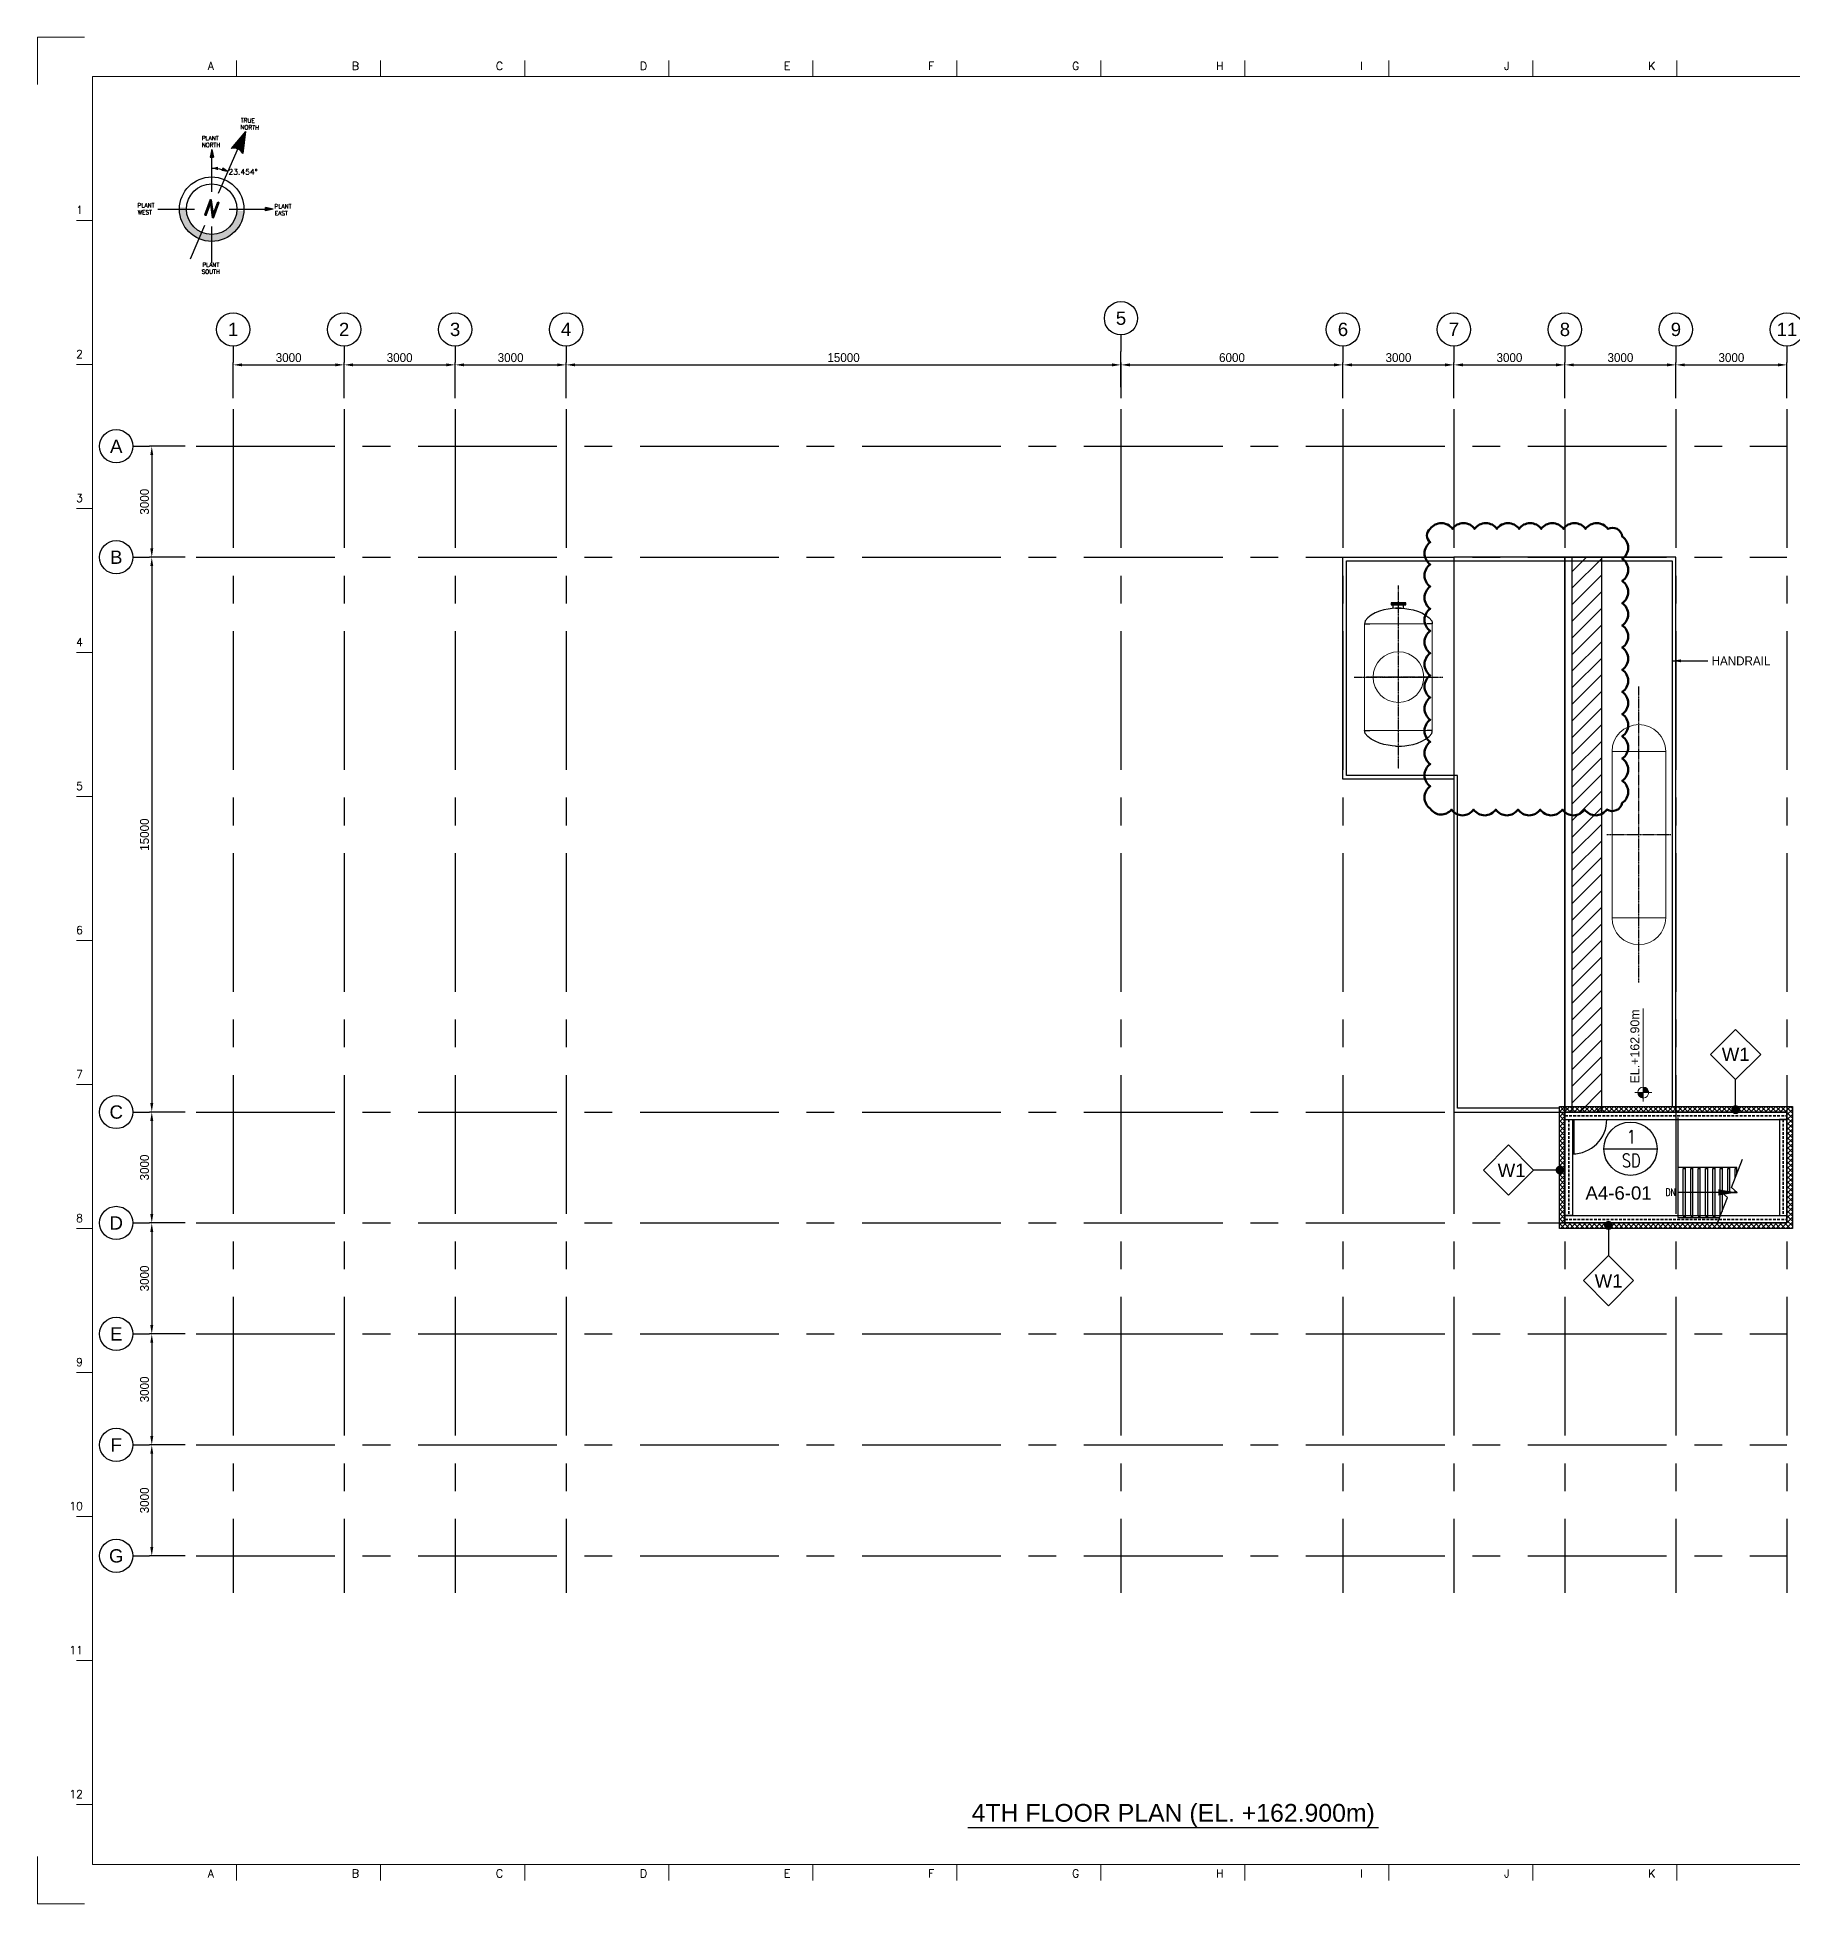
# Model space of a CAD drawing. Header units: millimetres. Extents: x -300 to 383236, y -195106 to -144646.
# Drawn here: x 233177 to 280627, y -195106 to -144646 of the extents above; entities that cross this region are included whole.
import ezdxf
from ezdxf.enums import TextEntityAlignment as Align

# ---------------------------------------------------------------- set-up
doc = ezdxf.new("R2010")
doc.units = ezdxf.units.MM
doc.header["$LTSCALE"] = 60
doc.set_wipeout_variables(frame=1)
for name, pattern in [('CENTER', [2, 1.25, -0.25, 0.25, -0.25]), ('CENTER2', [28.575, 19.05, -3.175, 3.175, -3.175]), ('HIDDEN', [0.375, 0.25, -0.125])]:
    doc.linetypes.add(name, pattern=pattern)
doc.layers.get('Defpoints').update_dxf_attribs({"color": 140})
for name, color, linetype in [('1', 7, 'Continuous'), ('1CEN', 20, 'CENTER'), ('1ST FL_SIDE-WALL', 8, 'Continuous'), ('3', 7, 'Continuous'), ('AA-XXXX-SYMB', 7, 'Continuous'), ('AA-XXXX-TEXT', 3, 'Continuous'), ('C_TEXT_01', 2, 'Continuous'), ('C_TEXT_CONTAINER NO', 7, 'Continuous'), ('CENTER', 1, 'CENTER2'), ('CONTAINER', 2, 'Continuous'), ('DIM', 7, 'Continuous'), ('DIM-SCALE', 7, 'Continuous'), ('DOOR', 3, 'Continuous'), ('INI', 11, 'Continuous'), ('STEEL', 3, 'Continuous')]:
    doc.layers.add(name, color=color, linetype=linetype)
for name, color, linetype, lineweight in [('C_REV', 4, 'Continuous', 50), ('EQUIPMENT', 253, 'Continuous', 0), ('TAN-TIT', 30, 'Continuous', 0), ('TEXT', 3, 'Continuous', 0), ('TITLE', 7, 'Continuous', 30)]:
    doc.layers.add(name, color=color, linetype=linetype, lineweight=lineweight)
doc.styles.add('ArchiLab', font='')
doc.styles.add('ARCHILAB_ROMANS', font='romans.shx', dxfattribs={"bigfont": 'ghs.shx'})
doc.styles.add('Arial', font='arial.ttf')
doc.styles.add('COM', font='COMPLEX', dxfattribs={"height": 5})
doc.styles.add('GHS', font='romans.shx', dxfattribs={"width": 0.8, "bigfont": 'ghs.shx'})
doc.styles.add('ROMAND', font='romand.shx', dxfattribs={"width": 0.86, "height": 6.5})
doc.styles.add('RomanS', font='romans.shx', dxfattribs={"bigfont": 'whgtxt.shx'})
doc.styles.get("Standard").update_dxf_attribs({"font": 'romans.shx', "width": 0.75, "bigfont": 'whgtxt.shx'})
doc.styles.add('돋움', font='')
doc.styles.get('ArchiLab').set_extended_font_data('Dotum')
doc.styles.get('돋움').set_extended_font_data('Dotum')
doc.linetypes.add('FENCELINE1', pattern='A,1,-0.4,[133,ltypeshp.shx,S=0.4,R=0,X=-0.4,Y=0],-0.4,4', length=5.8)
doc.dimstyles.new('일반도면_0060', dxfattribs={"dimtxt": 240, "dimasz": 240, "dimexe": 60, "dimexo": 300, "dimgap": 75, "dimtad": 1, "dimdec": 0, "dimzin": 0, "dimdsep": 46, "dimtxsty": '돋움', "dimcen": -300, "dimclrd": 7, "dimclre": 7, "dimclrt": 2, "dimadec": 8, "dimazin": 0, "dimtfac": 1, "dimtdec": 0, "dimtix": 1, "dimtmove": 2, "dimatfit": 3, "dimfxl": 1, "dimtolj": 1, "dimtzin": 0, "dimarcsym": 0})

# ---------------------------------------------------------------- blocks, each defined once
blk = doc.blocks.new('*D120')
at = {"layer": 'Defpoints', "color": 0, "transparency": 16777216}
for p in [(274471, -153502), (271471, -154702), (274471, -154702)]:
    blk.add_point(p, dxfattribs=at)
at = {"layer": 'DIM-SCALE', "color": 7, "lineweight": -2, "transparency": 16777216}
for p, q in [((271471, -154402), (271471, -153442)), ((271711, -153502), (274231, -153502)), ((274471, -154402), (274471, -153442))]:
    blk.add_line(p, q, dxfattribs=at)
at = {"layer": 'DIM-SCALE', "color": 7, "transparency": 16777216}
for points in [[(271711, -153462), (271711, -153542), (271471, -153502)], [(274231, -153462), (274231, -153542), (274471, -153502)]]:
    blk.add_solid(points, dxfattribs=at)
at = {"layer": 'DIM-SCALE', "color": 2, "transparency": 16777216, "insert": (272971, -153307), "char_height": 240, "attachment_point": 5, "style": '돋움'}
blk.add_mtext('\\A1;3000', dxfattribs=at)
blk = doc.blocks.new('*D121')
at = {"layer": 'Defpoints', "color": 0, "transparency": 16777216}
for p in [(277471, -153502), (274471, -154702), (277471, -154702)]:
    blk.add_point(p, dxfattribs=at)
at = {"layer": 'DIM-SCALE', "color": 7, "lineweight": -2, "transparency": 16777216}
for p, q in [((274471, -154402), (274471, -153442)), ((274711, -153502), (277231, -153502)), ((277471, -154402), (277471, -153442))]:
    blk.add_line(p, q, dxfattribs=at)
at = {"layer": 'DIM-SCALE', "color": 7, "transparency": 16777216}
for points in [[(274711, -153462), (274711, -153542), (274471, -153502)], [(277231, -153462), (277231, -153542), (277471, -153502)]]:
    blk.add_solid(points, dxfattribs=at)
at = {"layer": 'DIM-SCALE', "color": 2, "transparency": 16777216, "insert": (275971, -153307), "char_height": 240, "attachment_point": 5, "style": '돋움'}
blk.add_mtext('\\A1;3000', dxfattribs=at)
blk = doc.blocks.new('*D122')
at = {"layer": 'Defpoints', "color": 0, "transparency": 16777216}
for p in [(280471, -153502), (277471, -154702), (280471, -154702)]:
    blk.add_point(p, dxfattribs=at)
at = {"layer": 'DIM-SCALE', "color": 7, "lineweight": -2, "transparency": 16777216}
for p, q in [((277471, -154402), (277471, -153442)), ((277711, -153502), (280231, -153502)), ((280471, -154402), (280471, -153442))]:
    blk.add_line(p, q, dxfattribs=at)
at = {"layer": 'DIM-SCALE', "color": 7, "transparency": 16777216}
for points in [[(277711, -153462), (277711, -153542), (277471, -153502)], [(280231, -153462), (280231, -153542), (280471, -153502)]]:
    blk.add_solid(points, dxfattribs=at)
at = {"layer": 'DIM-SCALE', "color": 2, "transparency": 16777216, "insert": (278971, -153307), "char_height": 240, "attachment_point": 5, "style": '돋움'}
blk.add_mtext('\\A1;3000', dxfattribs=at)
blk = doc.blocks.new('A$Ce255f1d5')
h = blk.add_hatch()
h.set_pattern_fill('ANSI31', color=253, scale=100)
h.set_pattern_definition([(45, (-305773.2, -4), (-224.5064, 224.5064), [])])
h.paths.add_polyline_path([(-30141, -29056), (-29341, -29056), (-29341, -14056), (-30141, -14056)])
at = {"color": 253}
for p, q in [((-30141, -29056), (-30141, -14056)), ((-30141, -14056), (-29341, -14056)), ((-29341, -29056), (-29341, -14056)), ((-30141, -29056), (-29341, -29056))]:
    blk.add_line(p, q, dxfattribs=at)
blk = doc.blocks.new('A$C1F841B1D')
blk.add_wipeout([(207, 585), (300, 600), (393, 585), (476, 543), (543, 476), (585, 393), (600, 300), (585, 207), (543, 124), (476, 57), (393, 15), (300, 0), (207, 15), (124, 57), (57, 124), (15, 207), (0, 300), (15, 393), (57, 476), (124, 543)])
at = {"layer": 'AA-XXXX-SYMB'}
blk.add_line((0, 300), (600, 300), dxfattribs=at)
blk.add_circle((300, 300), 300, dxfattribs=at)
at = {"layer": 'AA-XXXX-SYMB', "color": 3, "linetype": 'Continuous', "style": 'ArchiLab'}
for tag, p in [('NO', (308, 358)), ('MARK', (308, 91))]:
    blk.add_attdef(tag, text='', height=150, dxfattribs=at).set_placement(p, align=Align.CENTER)
blk = doc.blocks.new('A$C064809F0')
at = {"layer": 'AA-XXXX-TEXT'}
for p, q in [((475, 566), (1041, 1131)), ((1041, 1131), (1607, 566)), ((1041, 0), (475, 566)), ((1607, 566), (1041, 0))]:
    blk.add_line(p, q, dxfattribs=at)
at = {"layer": 'INI'}
blk.add_line((1041, 0), (475, 566), dxfattribs=at)
at = {"layer": 'AA-XXXX-TEXT', "style": 'ARCHILAB_ROMANS'}
blk.add_attdef('WALLTYPE', text='', height=300, dxfattribs=at).set_placement((1043, 560), align=Align.MIDDLE_CENTER)
blk = doc.blocks.new('6M')
at = {"linetype": 'HIDDEN', "ltscale": 5}
for p, q in [((-110087, -162158), (-104087, -162158)), ((-110087, -162165), (-104087, -162165)), ((-109989, -162263), (-109989, -164857)), ((-109982, -162263), (-109982, -164857)), ((-104192, -162263), (-104192, -164857)), ((-104185, -162263), (-104185, -164857)), ((-110087, -164955), (-104087, -164955)), ((-110087, -164962), (-104087, -164962))]:
    blk.add_line(p, q, dxfattribs=at)
for points in [[(-110087, -162263), (-104087, -162263), (-104087, -162060), (-110087, -162060)], [(-109884, -164857), (-110087, -164857), (-110087, -162263), (-109884, -162263)], [(-104290, -164857), (-104087, -164857), (-104087, -162263), (-104290, -162263)], [(-110087, -164857), (-104087, -164857), (-104087, -165060), (-110087, -165060)]]:
    blk.add_lwpolyline(points, close=True)
blk = doc.blocks.new('*D123')
at = {"layer": 'Defpoints', "color": 0, "transparency": 16777216}
for p in [(271471, -153502), (268471, -154702), (271471, -154702)]:
    blk.add_point(p, dxfattribs=at)
at = {"layer": 'DIM-SCALE', "color": 7, "lineweight": -2, "transparency": 16777216}
for p, q in [((268471, -154402), (268471, -153442)), ((268711, -153502), (271231, -153502)), ((271471, -154402), (271471, -153442))]:
    blk.add_line(p, q, dxfattribs=at)
at = {"layer": 'DIM-SCALE', "color": 7, "transparency": 16777216}
for points in [[(268711, -153462), (268711, -153542), (268471, -153502)], [(271231, -153462), (271231, -153542), (271471, -153502)]]:
    blk.add_solid(points, dxfattribs=at)
at = {"layer": 'DIM-SCALE', "color": 2, "transparency": 16777216, "insert": (269971, -153307), "char_height": 240, "attachment_point": 5, "style": '돋움'}
blk.add_mtext('\\A1;3000', dxfattribs=at)
blk = doc.blocks.new('*D129')
at = {"layer": 'Defpoints', "color": 0, "transparency": 16777216}
for p in [(247471, -153502), (244471, -154702), (247471, -154702)]:
    blk.add_point(p, dxfattribs=at)
at = {"layer": 'DIM-SCALE', "color": 7, "lineweight": -2, "transparency": 16777216}
for p, q in [((244471, -154402), (244471, -153442)), ((244711, -153502), (247231, -153502)), ((247471, -154402), (247471, -153442))]:
    blk.add_line(p, q, dxfattribs=at)
at = {"layer": 'DIM-SCALE', "color": 7, "transparency": 16777216}
for points in [[(244711, -153462), (244711, -153542), (244471, -153502)], [(247231, -153462), (247231, -153542), (247471, -153502)]]:
    blk.add_solid(points, dxfattribs=at)
at = {"layer": 'DIM-SCALE', "color": 2, "transparency": 16777216, "insert": (245971, -153307), "char_height": 240, "attachment_point": 5, "style": '돋움'}
blk.add_mtext('\\A1;3000', dxfattribs=at)
blk = doc.blocks.new('*D130')
at = {"layer": 'Defpoints', "color": 0, "transparency": 16777216}
for p in [(268471, -153502), (262471, -154702), (268471, -154702)]:
    blk.add_point(p, dxfattribs=at)
at = {"layer": 'DIM-SCALE', "color": 7, "lineweight": -2, "transparency": 16777216}
for p, q in [((262471, -154402), (262471, -153442)), ((262711, -153502), (268231, -153502)), ((268471, -154402), (268471, -153442))]:
    blk.add_line(p, q, dxfattribs=at)
at = {"layer": 'DIM-SCALE', "color": 7, "transparency": 16777216}
for points in [[(262711, -153462), (262711, -153542), (262471, -153502)], [(268231, -153462), (268231, -153542), (268471, -153502)]]:
    blk.add_solid(points, dxfattribs=at)
at = {"layer": 'DIM-SCALE', "color": 2, "transparency": 16777216, "insert": (265471, -153307), "char_height": 240, "attachment_point": 5, "style": '돋움'}
blk.add_mtext('\\A1;6000', dxfattribs=at)
blk = doc.blocks.new('*D126')
at = {"layer": 'Defpoints', "color": 0, "transparency": 16777216}
for p in [(244471, -153502), (241471, -154702), (244471, -154702)]:
    blk.add_point(p, dxfattribs=at)
at = {"layer": 'DIM-SCALE', "color": 7, "lineweight": -2, "transparency": 16777216}
for p, q in [((241471, -154402), (241471, -153442)), ((241711, -153502), (244231, -153502)), ((244471, -154402), (244471, -153442))]:
    blk.add_line(p, q, dxfattribs=at)
at = {"layer": 'DIM-SCALE', "color": 7, "transparency": 16777216}
for points in [[(241711, -153462), (241711, -153542), (241471, -153502)], [(244231, -153462), (244231, -153542), (244471, -153502)]]:
    blk.add_solid(points, dxfattribs=at)
at = {"layer": 'DIM-SCALE', "color": 2, "transparency": 16777216, "insert": (242971, -153307), "char_height": 240, "attachment_point": 5, "style": '돋움'}
blk.add_mtext('\\A1;3000', dxfattribs=at)
blk = doc.blocks.new('*D127')
at = {"layer": 'Defpoints', "color": 0, "transparency": 16777216}
for p in [(241471, -153502), (238471, -154702), (241471, -154702)]:
    blk.add_point(p, dxfattribs=at)
at = {"layer": 'DIM-SCALE', "color": 7, "lineweight": -2, "transparency": 16777216}
for p, q in [((238471, -154402), (238471, -153442)), ((238711, -153502), (241231, -153502)), ((241471, -154402), (241471, -153442))]:
    blk.add_line(p, q, dxfattribs=at)
at = {"layer": 'DIM-SCALE', "color": 7, "transparency": 16777216}
for points in [[(238711, -153462), (238711, -153542), (238471, -153502)], [(241231, -153462), (241231, -153542), (241471, -153502)]]:
    blk.add_solid(points, dxfattribs=at)
at = {"layer": 'DIM-SCALE', "color": 2, "transparency": 16777216, "insert": (239971, -153307), "char_height": 240, "attachment_point": 5, "style": '돋움'}
blk.add_mtext('\\A1;3000', dxfattribs=at)
blk = doc.blocks.new('*D128')
at = {"layer": 'Defpoints', "color": 0, "transparency": 16777216}
for p in [(262471, -153502), (247471, -154702), (262471, -154702)]:
    blk.add_point(p, dxfattribs=at)
at = {"layer": 'DIM-SCALE', "color": 7, "lineweight": -2, "transparency": 16777216}
for p, q in [((247471, -154402), (247471, -153442)), ((247711, -153502), (262231, -153502)), ((262471, -154402), (262471, -153442))]:
    blk.add_line(p, q, dxfattribs=at)
at = {"layer": 'DIM-SCALE', "color": 7, "transparency": 16777216}
for points in [[(247711, -153462), (247711, -153542), (247471, -153502)], [(262231, -153462), (262231, -153542), (262471, -153502)]]:
    blk.add_solid(points, dxfattribs=at)
at = {"layer": 'DIM-SCALE', "color": 2, "transparency": 16777216, "insert": (254971, -153307), "char_height": 240, "attachment_point": 5, "style": '돋움'}
blk.add_mtext('\\A1;15000', dxfattribs=at)
blk = doc.blocks.new('*D131')
at = {"layer": 'Defpoints', "color": 0, "transparency": 16777216}
for p in [(237471, -155702), (236271, -158702), (237471, -158702)]:
    blk.add_point(p, dxfattribs=at)
at = {"layer": 'DIM-SCALE', "color": 7, "lineweight": -2, "transparency": 16777216}
for p, q in [((237171, -155702), (236211, -155702)), ((236271, -155942), (236271, -158462)), ((237171, -158702), (236211, -158702))]:
    blk.add_line(p, q, dxfattribs=at)
at = {"layer": 'DIM-SCALE', "color": 7, "transparency": 16777216}
for points in [[(236231, -155942), (236311, -155942), (236271, -155702)], [(236231, -158462), (236311, -158462), (236271, -158702)]]:
    blk.add_solid(points, dxfattribs=at)
at = {"layer": 'DIM-SCALE', "color": 2, "transparency": 16777216, "insert": (236075, -157202), "char_height": 240, "attachment_point": 5, "rotation": 90, "style": '돋움'}
blk.add_mtext('\\A1;3000', dxfattribs=at)
blk = doc.blocks.new('*D132')
at = {"layer": 'Defpoints', "color": 0, "transparency": 16777216}
for p in [(237471, -158702), (236271, -173702), (237471, -173702)]:
    blk.add_point(p, dxfattribs=at)
at = {"layer": 'DIM-SCALE', "color": 7, "lineweight": -2, "transparency": 16777216}
for p, q in [((237171, -158702), (236211, -158702)), ((236271, -158942), (236271, -173462)), ((237171, -173702), (236211, -173702))]:
    blk.add_line(p, q, dxfattribs=at)
at = {"layer": 'DIM-SCALE', "color": 7, "transparency": 16777216}
for points in [[(236231, -158942), (236311, -158942), (236271, -158702)], [(236231, -173462), (236311, -173462), (236271, -173702)]]:
    blk.add_solid(points, dxfattribs=at)
at = {"layer": 'DIM-SCALE', "color": 2, "transparency": 16777216, "insert": (236075, -166202), "char_height": 240, "attachment_point": 5, "rotation": 90, "style": '돋움'}
blk.add_mtext('\\A1;15000', dxfattribs=at)
blk = doc.blocks.new('*D133')
at = {"layer": 'Defpoints', "color": 0, "transparency": 16777216}
for p in [(237471, -173702), (236271, -176702), (237471, -176702)]:
    blk.add_point(p, dxfattribs=at)
at = {"layer": 'DIM-SCALE', "color": 7, "lineweight": -2, "transparency": 16777216}
for p, q in [((237171, -173702), (236211, -173702)), ((236271, -173942), (236271, -176462)), ((237171, -176702), (236211, -176702))]:
    blk.add_line(p, q, dxfattribs=at)
at = {"layer": 'DIM-SCALE', "color": 7, "transparency": 16777216}
for points in [[(236231, -173942), (236311, -173942), (236271, -173702)], [(236231, -176462), (236311, -176462), (236271, -176702)]]:
    blk.add_solid(points, dxfattribs=at)
at = {"layer": 'DIM-SCALE', "color": 2, "transparency": 16777216, "insert": (236075, -175202), "char_height": 240, "attachment_point": 5, "rotation": 90, "style": '돋움'}
blk.add_mtext('\\A1;3000', dxfattribs=at)
blk = doc.blocks.new('*D134')
at = {"layer": 'Defpoints', "color": 0, "transparency": 16777216}
for p in [(237471, -176702), (236271, -179702), (237471, -179702)]:
    blk.add_point(p, dxfattribs=at)
at = {"layer": 'DIM-SCALE', "color": 7, "lineweight": -2, "transparency": 16777216}
for p, q in [((237171, -176702), (236211, -176702)), ((236271, -176942), (236271, -179462)), ((237171, -179702), (236211, -179702))]:
    blk.add_line(p, q, dxfattribs=at)
at = {"layer": 'DIM-SCALE', "color": 7, "transparency": 16777216}
for points in [[(236231, -176942), (236311, -176942), (236271, -176702)], [(236231, -179462), (236311, -179462), (236271, -179702)]]:
    blk.add_solid(points, dxfattribs=at)
at = {"layer": 'DIM-SCALE', "color": 2, "transparency": 16777216, "insert": (236075, -178202), "char_height": 240, "attachment_point": 5, "rotation": 90, "style": '돋움'}
blk.add_mtext('\\A1;3000', dxfattribs=at)
blk = doc.blocks.new('*D135')
at = {"layer": 'Defpoints', "color": 0, "transparency": 16777216}
for p in [(237471, -179702), (236271, -182702), (237471, -182702)]:
    blk.add_point(p, dxfattribs=at)
at = {"layer": 'DIM-SCALE', "color": 7, "lineweight": -2, "transparency": 16777216}
for p, q in [((237171, -179702), (236211, -179702)), ((236271, -179942), (236271, -182462)), ((237171, -182702), (236211, -182702))]:
    blk.add_line(p, q, dxfattribs=at)
at = {"layer": 'DIM-SCALE', "color": 7, "transparency": 16777216}
for points in [[(236231, -179942), (236311, -179942), (236271, -179702)], [(236231, -182462), (236311, -182462), (236271, -182702)]]:
    blk.add_solid(points, dxfattribs=at)
at = {"layer": 'DIM-SCALE', "color": 2, "transparency": 16777216, "insert": (236075, -181202), "char_height": 240, "attachment_point": 5, "rotation": 90, "style": '돋움'}
blk.add_mtext('\\A1;3000', dxfattribs=at)
blk = doc.blocks.new('*D136')
at = {"layer": 'Defpoints', "color": 0, "transparency": 16777216}
for p in [(237471, -182702), (236271, -185702), (237471, -185702)]:
    blk.add_point(p, dxfattribs=at)
at = {"layer": 'DIM-SCALE', "color": 7, "lineweight": -2, "transparency": 16777216}
for p, q in [((237171, -182702), (236211, -182702)), ((236271, -182942), (236271, -185462)), ((237171, -185702), (236211, -185702))]:
    blk.add_line(p, q, dxfattribs=at)
at = {"layer": 'DIM-SCALE', "color": 7, "transparency": 16777216}
for points in [[(236231, -182942), (236311, -182942), (236271, -182702)], [(236231, -185462), (236311, -185462), (236271, -185702)]]:
    blk.add_solid(points, dxfattribs=at)
at = {"layer": 'DIM-SCALE', "color": 2, "transparency": 16777216, "insert": (236075, -184202), "char_height": 240, "attachment_point": 5, "rotation": 90, "style": '돋움'}
blk.add_mtext('\\A1;3000', dxfattribs=at)
blk = doc.blocks.new('BORDER')
at = {"layer": 'TAN-TIT', "linetype": 'Continuous'}
for p, q in [((4241, 168200), (0, 168200)), ((0, 168200), (0, 163959)), ((0, 4241), (0, 0)), ((0, 0), (4241, 0))]:
    blk.add_line(p, q, dxfattribs=at)
at = {"layer": 'TAN-TIT'}
for p, q in [((17955, 164680), (17955, 166122)), ((30934, 164680), (30934, 166122)), ((43912, 164680), (43912, 166122)), ((56891, 164680), (56891, 166122)), ((69870, 164680), (69870, 166122)), ((82848, 164680), (82848, 166122)), ((95827, 164680), (95827, 166122)), ((108806, 164680), (108806, 166122)), ((121784, 164680), (121784, 166122)), ((134763, 164680), (134763, 166122)), ((147741, 164680), (147741, 166122)), ((4977, 164680), (4977, 3520)), ((232823, 164680), (4977, 164680)), ((4977, 151701), (3534, 151701)), ((4977, 138723), (3534, 138723)), ((4977, 125744), (3534, 125744)), ((4977, 112766), (3534, 112766)), ((4977, 99787), (3534, 99787)), ((4977, 86808), (3534, 86808)), ((4977, 73830), (3534, 73830)), ((4977, 60851), (3534, 60851)), ((4977, 47872), (3534, 47872)), ((4977, 34894), (3534, 34894)), ((4977, 21915), (3534, 21915)), ((4977, 8937), (3534, 8937)), ((4977, 3520), (232823, 3520)), ((17955, 3520), (17955, 2078)), ((30934, 3520), (30934, 2078)), ((43912, 3520), (43912, 2078)), ((56891, 3520), (56891, 2078)), ((69870, 3520), (69870, 2078)), ((82848, 3520), (82848, 2078)), ((95827, 3520), (95827, 2078)), ((108806, 3520), (108806, 2078)), ((121784, 3520), (121784, 2078)), ((134763, 3520), (134763, 2078)), ((147741, 3520), (147741, 2078))]:
    blk.add_line(p, q, dxfattribs=at)
at = {"layer": 'TAN-TIT', "style": 'COM'}
for s, p in [('A', (15359, 165257)), ('B', (28338, 165257)), ('C', (41317, 165257)), ('D', (54295, 165257)), ('E', (67274, 165257)), ('F', (80253, 165257)), ('G', (93231, 165257)), ('H', (106210, 165257)), ('I', (119188, 165257)), ('J', (132167, 165257)), ('K', (145146, 165257)), ('A', (15359, 2366)), ('B', (28338, 2366)), ('C', (41317, 2366)), ('D', (54295, 2366)), ('E', (67274, 2366)), ('F', (80253, 2366)), ('G', (93231, 2366)), ('H', (106210, 2366)), ('I', (119188, 2366)), ('J', (132167, 2366)), ('K', (145146, 2366))]:
    blk.add_text(s, height=721, dxfattribs=at).set_placement(p)
for s, p in [('1', (4111, 152278)), ('1', (4111, 152278)), ('2', (4111, 139300)), ('3', (4111, 126321)), ('4', (4111, 113342)), ('5', (4111, 100364)), ('6', (4111, 87385)), ('7', (4111, 74406)), ('8', (4111, 61428)), ('9', (4111, 48449)), ('10', (4111, 35471)), ('11', (4111, 22492)), ('12', (4111, 9513))]:
    blk.add_text(s, height=721, dxfattribs=at).set_placement(p, align=Align.RIGHT)

msp = doc.modelspace()

# ---------------------------------------------------------------- hatches: boundary and pattern name
h = msp.add_hatch(color=256)
h.paths.add_polyline_path([(238803.5, -147187.7), (238418.7, -147654.3, -0.1704873), (238600.6, -147665.9)])
h.paths.add_polyline_path([(238803.5, -147187.7), (238600.6, -147665.9, -0.1704873), (238735.3, -147788.7)])
h = msp.add_hatch(color=256)
h.paths.add_polyline_path([(238803.5, -147187.7), (238418.7, -147654.3, -0.1704873), (238600.6, -147665.9)])
h.paths.add_polyline_path([(238803.5, -147187.7), (238600.6, -147665.9, -0.1704873), (238735.3, -147788.7)])
h = msp.add_hatch(color=256)
h.paths.add_polyline_path([(237890.7, -147676.9), (237846.5, -147883.8), (237906, -147883.7, 0.0362907)])
h.paths.add_polyline_path([(237890.7, -147676.9, -0.0362907), (237906, -147883.7), (237935.4, -147883.7)])
h = msp.add_hatch(color=256)
h.paths.add_polyline_path([(237890.7, -147676.9), (237846.5, -147883.8), (237906, -147883.7, 0.0362907)])
h.paths.add_polyline_path([(237890.7, -147676.9, -0.0362907), (237906, -147883.7), (237935.4, -147883.7)])
h = msp.add_hatch(color=256)
h.paths.add_polyline_path([(237890.7, -148190.7), (238049.4, -148227.1), (238050, -148181.3, 0.0362907)])
h.paths.add_polyline_path([(237890.7, -148190.7, -0.0362907), (238050, -148181.3), (238050.3, -148158.7)])
h = msp.add_hatch(color=256)
h.paths.add_polyline_path([(237890.7, -148190.7), (238049.4, -148227.1), (238050, -148181.3, 0.0362907)])
h.paths.add_polyline_path([(237890.7, -148190.7, -0.0362907), (238050, -148181.3), (238050.3, -148158.7)])
h = msp.add_hatch(color=256)
h.paths.add_polyline_path([(238320.8, -148278.1), (238188.4, -148183.5), (238170.2, -148225.4, 0.0362907)])
h.paths.add_polyline_path([(238320.8, -148278.1, -0.0362907), (238170.2, -148225.4), (238161.2, -148246.2)])
h = msp.add_hatch(color=256)
h.paths.add_polyline_path([(238320.8, -148278.1), (238188.4, -148183.5), (238170.2, -148225.4, 0.0362907)])
h.paths.add_polyline_path([(238320.8, -148278.1, -0.0362907), (238170.2, -148225.4), (238161.2, -148246.2)])
h = msp.add_hatch(color=256)
h.paths.add_polyline_path([(237021.3, -149239.3, 0.4142136), (237839.1, -150160.7), (237850.3, -149973, -0.4142136), (237209, -149250.5)])
h.paths.add_polyline_path([(237850.3, -149973), (237839.1, -150160.7, 0.2159793), (238510.5, -149903.5), (238376.8, -149771.3, -0.2159793)])
h.paths.add_polyline_path([(238376.8, -149771.3), (238510.5, -149903.5, 0.1819562), (238760.5, -149343), (238572.8, -149331.8, -0.1819562)])
h = msp.add_hatch(color=256)
h.paths.add_polyline_path([(237021.3, -149239.3, 0.4142136), (237839.1, -150160.7), (237850.3, -149973, -0.4142136), (237209, -149250.5)])
h.paths.add_polyline_path([(237850.3, -149973), (237839.1, -150160.7, 0.2159793), (238510.5, -149903.5), (238376.8, -149771.3, -0.2159793)])
h.paths.add_polyline_path([(238376.8, -149771.3), (238510.5, -149903.5, 0.1819562), (238760.5, -149343), (238572.8, -149331.8, -0.1819562)])
h = msp.add_hatch(color=256)
h.paths.add_polyline_path([(239554.1, -149291.1), (239347.2, -149335.3), (239347.2, -149275.9, -0.0362907)])
h.paths.add_polyline_path([(239554.1, -149291.1, 0.0362907), (239347.2, -149275.9), (239347.3, -149246.5)])
h = msp.add_hatch(color=256)
h.paths.add_polyline_path([(239554.1, -149291.1), (239347.2, -149335.3), (239347.2, -149275.9, -0.0362907)])
h.paths.add_polyline_path([(239554.1, -149291.1, 0.0362907), (239347.2, -149275.9), (239347.3, -149246.5)])
at = {"layer": 'TEXT'}
h = msp.add_hatch(color=7, dxfattribs=at)
h.paths.add_polyline_path([(276440.6, -173175.2, 0.4142136), (276588.8, -173323.3), (276588.8, -173175.2)])
h.paths.add_polyline_path([(276588.8, -173027), (276588.8, -173175.2), (276736.9, -173175.2, 0.4142136)])

# ---------------------------------------------------------------- linework, layer by layer
for p, q in [((238077.3, -148861.4), (238803.5, -147187.7)), ((238803.5, -147187.7), (238418.7, -147654.3)), ((238803.5, -147187.7), (238418.7, -147654.3)), ((238803.5, -147187.7), (238735.3, -147788.7)), ((238803.5, -147187.7), (238735.3, -147788.7)), ((237890.7, -147676.9), (237846.5, -147883.8)), ((237890.7, -147676.9), (237846.5, -147883.8)), ((237890.8, -148822.7), (237890.7, -147676.9)), ((237890.7, -147676.9), (237935.4, -147883.7)), ((237890.8, -148822.7), (237890.7, -147676.9)), ((237890.7, -147676.9), (237935.4, -147883.7)), ((237846.5, -147883.8), (237935.4, -147883.7)), ((237846.5, -147883.8), (237935.4, -147883.7)), ((237890.7, -148190.7), (238050.3, -148158.7)), ((237890.7, -148190.7), (238050.3, -148158.7)), ((238049.4, -148227.1), (238050.3, -148158.7)), ((238049.4, -148227.1), (238050.3, -148158.7)), ((238188.4, -148183.5), (238161.2, -148246.2)), ((238188.4, -148183.5), (238161.2, -148246.2)), ((238320.8, -148278.1), (238161.2, -148246.2)), ((238320.8, -148278.1), (238161.2, -148246.2)), ((238320.8, -148278.1), (238188.4, -148183.5)), ((238320.8, -148278.1), (238188.4, -148183.5)), ((236434.6, -149291.3), (237422.5, -149291.2)), ((236434.6, -149291.3), (237422.5, -149291.2)), ((238359.3, -149291), (239347.2, -149290.9)), ((238359.3, -149291), (239347.2, -149290.9)), ((239347.2, -149335.3), (239347.3, -149246.5)), ((239347.2, -149335.3), (239347.3, -149246.5)), ((239554.1, -149291.1), (239347.2, -149335.3)), ((239554.1, -149291.1), (239347.2, -149335.3)), ((239554.1, -149291.1), (239347.3, -149246.5)), ((239554.1, -149291.1), (239347.3, -149246.5)), ((237322, -150631.7), (237707.9, -149722.3)), ((237891.1, -150747.4), (237891, -149759.5)), ((237891.1, -150747.4), (237891, -149759.5)), ((274470.5, -164777.1), (274470.5, -164627.1)), ((274470.5, -173702.1), (280292.5, -173702.1)), ((277520.5, -173852.1), (277520.5, -176552.1)), ((277670.5, -176520.1), (277670.5, -175232.1)), ((277670.5, -175232.1), (277720.5, -175232.1)), ((277670.5, -175232.1), (277720.5, -175232.1)), ((277720.5, -175202.1), (277720.5, -176552.1)), ((277870.5, -176520.1), (277870.5, -175232.1)), ((277870.5, -175232.1), (277920.5, -175232.1)), ((277870.5, -175232.1), (277920.5, -175232.1)), ((277920.5, -175202.1), (277920.5, -176552.1)), ((278070.5, -176520.1), (278070.5, -175232.1)), ((278070.5, -175232.1), (278120.5, -175232.1)), ((278070.5, -175232.1), (278120.5, -175232.1)), ((278120.5, -175202.1), (278120.5, -176552.1)), ((278270.5, -176520.1), (278270.5, -175232.1)), ((278270.5, -175232.1), (278320.5, -175232.1)), ((278270.5, -175232.1), (278320.5, -175232.1)), ((278320.5, -175202.1), (278320.5, -176552.1)), ((278470.5, -176520.1), (278470.5, -175232.1)), ((278470.5, -175232.1), (278520.5, -175232.1)), ((278470.5, -175232.1), (278520.5, -175232.1)), ((278520.5, -175202.1), (278520.5, -176552.1)), ((278670.5, -176520.1), (278670.5, -175232.1)), ((278670.5, -175232.1), (278720.5, -175232.1)), ((278670.5, -175232.1), (278720.5, -175232.1)), ((278720.5, -175202.1), (278720.5, -176388.8)), ((278870.5, -175877.1), (278870.5, -175232.1)), ((278870.5, -175232.1), (278920.5, -175232.1)), ((278870.5, -175232.1), (278920.5, -175232.1)), ((278920.5, -175202.1), (278920.5, -175877.1)), ((279070.5, -175495.4), (279070.5, -175232.1)), ((279070.5, -175232.1), (279120.5, -175232.1)), ((279070.5, -175232.1), (279120.5, -175232.1)), ((279120.5, -175877.1), (277520.5, -175877.1)), ((279070.5, -175877.1), (279070.5, -175826.2)), ((279120.5, -175868.3), (279120.5, -175877.1)), ((277670.5, -176520.1), (277720.5, -176520.1)), ((277870.5, -176520.1), (277920.5, -176520.1)), ((278070.5, -176520.1), (278120.5, -176520.1)), ((278270.5, -176520.1), (278320.5, -176520.1)), ((278470.5, -176520.1), (278520.5, -176520.1))]:
    msp.add_line(p, q)
at = {"linetype": 'Continuous'}
msp.add_line((274476.5, -173858.1), (274476.5, -173722.6), dxfattribs=at)
for points in [[(268470.5, -158702.1), (271470.5, -158702.1), (271470.5, -164702.1), (268470.5, -164702.1)], [(274470.5, -158702.1), (271470.5, -158702.1), (271470.5, -173702.1), (274470.5, -173702.1)], [(277470.5, -158702.1), (274470.5, -158702.1), (274470.5, -173702.1), (277470.5, -173702.1)]]:
    msp.add_lwpolyline(points, close=True)
for points in [[(280470.5, -173702.1), (280470.5, -176702.1), (274470.5, -176702.1), (274470.5, -173702.1)], [(278606.1, -176680.8), (278868, -176012.3), (278710.1, -175877.1), (279131, -175877.1), (278973.1, -175744.2), (279272.1, -174980.8)], [(279120.5, -175367.8), (279120.5, -175202.1), (277520.5, -175202.1), (277520.5, -176552.1), (278656.5, -176552.1)], [(279120.5, -175877.1), (279120.5, -175868.3)]]:
    msp.add_lwpolyline(points)
for radius in [871.2, 871.2, 683.1, 683.1]:
    msp.add_circle((237890.9, -149291.1), radius)
for centre, radius, start, end in [((238493.1, -147919.1), 275, 28.30506, 105.70652), ((237890.9, -149291.1), 1100.4, 67.00743, 90.00867)]:
    msp.add_arc(centre, radius, start, end)
msp.add_solid([(278620.5, -175960.5), (278620.5, -175793.8), (279120.5, -175877.1)])
at = {"layer": '1CEN', "color": 1, "ltscale": 50}
for p, q in [((238470.5, -154702.1), (238470.5, -186702.1)), ((241470.5, -154702.1), (241470.5, -186702.1)), ((244470.5, -154702.1), (244470.5, -186702.1)), ((247470.5, -154702.1), (247470.5, -186702.1)), ((262470.5, -154702.1), (262470.5, -186702.1)), ((268470.5, -154702.1), (268470.5, -186702.1)), ((271470.5, -154702.1), (271470.5, -186702.1)), ((274470.5, -154702.1), (274470.5, -186702.1)), ((274470.5, -154702.1), (274470.5, -186702.1)), ((277470.5, -154702.1), (277470.5, -186702.1)), ((280470.5, -154702.1), (280470.5, -186702.1)), ((237470.5, -155702.1), (280470.5, -155702.1)), ((237470.5, -158702.1), (280470.5, -158702.1)), ((237470.5, -173702.1), (280470.5, -173702.1)), ((271470.5, -173702.1), (280470.5, -173702.1)), ((237470.5, -176702.1), (280470.5, -176702.1)), ((237470.5, -179702.1), (280470.5, -179702.1)), ((237470.5, -182702.1), (280470.5, -182702.1)), ((237470.5, -185702.1), (280470.5, -185702.1))]:
    msp.add_line(p, q, dxfattribs=at)
at = {"layer": '3', "color": 2, "linetype": 'FENCELINE1'}
msp.add_lwpolyline([(274320.5, -173602.1), (271570.5, -173602.1), (271570.5, -164602.1), (268570.5, -164602.1), (268570.5, -158802.1), (277370.5, -158802.1), (277370.5, -173552.1)], dxfattribs=at)
at = {"layer": 'C_REV'}
msp.add_lwpolyline([(270830.7, -157936.7, -0.5205671), (271430.7, -157936.7, -0.5205671), (272030.7, -157936.7, -0.5205671), (272630.7, -157936.7, -0.5205671), (273230.7, -157936.7, -0.5205671), (273830.7, -157936.7, -0.5205671), (274430.7, -157936.7, -0.5205671), (275030.7, -157936.7, -0.5205671), (275630.7, -157936.7, -0.5205671), (276022.5, -158144.9, -0.5205671), (276022.5, -158744.9, -0.5205671), (276022.5, -159344.9, -0.5205671), (276022.5, -159944.9, -0.5205671), (276022.5, -160544.9, -0.5205671), (276022.5, -161144.9, -0.5205671), (276022.5, -161744.9, -0.5205671), (276022.5, -162344.9, -0.5205671), (276022.5, -162944.9, -0.5205671), (276022.5, -163544.9, -0.5205671), (276022.5, -164144.9, -0.5205671), (276022.5, -164744.9, -0.5205671), (276022.5, -165344.9, -0.5205671), (275602.5, -165524.9, -0.5205671), (275002.5, -165524.9, -0.5205671), (274402.5, -165524.9, -0.5205671), (273802.5, -165524.9, -0.5205671), (273202.5, -165524.9, -0.5205671), (272602.5, -165524.9, -0.5205671), (272002.5, -165524.9, -0.5205671), (271402.5, -165524.9, -0.5205671), (270830.7, -165496.7, -0.5205671), (270830.7, -164896.7, -0.5205671), (270830.7, -164296.7, -0.5205671), (270830.7, -163696.7, -0.5205671), (270830.7, -163096.7, -0.5205671), (270830.7, -162496.7, -0.5205671), (270830.7, -161896.7, -0.5205671), (270830.7, -161296.7, -0.5205671), (270830.7, -160696.7, -0.5205671), (270830.7, -160096.7, -0.5205671), (270830.7, -159496.7, -0.5205671), (270830.7, -158896.7, -0.5205671), (270830.7, -158296.7, -0.5205671), (270830.7, -157936.7, -0.5205671)], format="xyb", dxfattribs=at)
at = {"layer": 'CENTER', "ltscale": 0.001}
for p, q in [((269971, -164423.8), (269971, -159465.5)), ((268770.7, -161944.6), (271171.3, -161944.6)), ((270838, -161944.6), (269104, -161944.6)), ((276470.5, -170204.8), (276470.5, -162199.5)), ((275603.5, -166202.1), (277337.5, -166202.1))]:
    msp.add_line(p, q, dxfattribs=at)
at = {"layer": 'DIM'}
for p, q in [((262470.5, -152692.1), (262470.5, -153142.1)), ((238470.5, -152992.1), (238470.5, -153442.1)), ((241470.5, -152992.1), (241470.5, -153442.1)), ((244470.5, -152992.1), (244470.5, -153442.1)), ((247470.5, -152992.1), (247470.5, -153442.1)), ((268470.5, -152992.1), (268470.5, -153442.1)), ((271470.5, -152992.1), (271470.5, -153442.1)), ((274470.5, -152992.1), (274470.5, -153442.1)), ((277470.5, -152992.1), (277470.5, -153442.1)), ((280470.5, -152992.1), (280470.5, -153442.1)), ((235760.5, -155702.1), (236210.5, -155702.1)), ((235760.5, -158702.1), (236210.5, -158702.1)), ((235760.5, -173702.1), (236210.5, -173702.1)), ((235760.5, -176702.1), (236210.5, -176702.1)), ((235760.5, -179702.1), (236210.5, -179702.1)), ((235760.5, -182702.1), (236210.5, -182702.1)), ((235760.5, -185702.1), (236210.5, -185702.1))]:
    msp.add_line(p, q, dxfattribs=at)
for centre in [(262470.5, -152242.1), (238470.5, -152542.1), (241470.5, -152542.1), (244470.5, -152542.1), (247470.5, -152542.1), (268470.5, -152542.1), (271470.5, -152542.1), (274470.5, -152542.1), (277470.5, -152542.1), (280470.5, -152542.1), (235310.5, -155702.1), (235310.5, -158702.1), (235310.5, -173702.1), (235310.5, -176702.1), (235310.5, -179702.1), (235310.5, -182702.1), (235310.5, -185702.1)]:
    msp.add_circle(centre, 450, dxfattribs=at)
at = {"layer": 'DIM-SCALE', "color": 7}
for p, q in [((262470.5, -154102.1), (262470.5, -153142.1)), ((247470.5, -154402.1), (247470.5, -153442.1))]:
    msp.add_line(p, q, dxfattribs=at)
at = {"layer": 'DOOR'}
msp.add_line((274713.5, -173905.1), (274713.5, -174834.3), dxfattribs=at)
msp.add_lwpolyline([(274673.5, -173905.1), (274673.5, -174835.1, 0.4142136), (275603.5, -173905.1, 0.4142136)], format="xyb", dxfattribs=at)
at = {"layer": 'EQUIPMENT', "lineweight": -3}
msp.add_lwpolyline([(269774.5, -159936.6), (269774.5, -159992.3), (270166.6, -159992.3), (270166.6, -159936.6)], close=True, dxfattribs=at)
for points in [[(269070.4, -160424.3), (269060.2, -160463.2), (269056.5, -160502.1), (269198.3, -160502.1)], [(270166.6, -159964.4), (269774.5, -159964.4)], [(269830.1, -160085.9), (269830.1, -159992.3)], [(270048.9, -160081.3), (269971, -160079.4), (269893.1, -160081.3)], [(269893.1, -160080.3), (269971, -160079.4), (270048.9, -160080.3)], [(270111, -160085.9), (270111, -159992.3)], [(270871.6, -160424.3), (270881.8, -160463.2), (270885.5, -160502.1), (270743.7, -160502.1)], [(269070.4, -163465), (269060.2, -163426.1), (269056.5, -163387.1), (269198.3, -163387.1)], [(270871.6, -163465), (270881.8, -163426.1), (270885.5, -163387.1), (270743.7, -163387.1)], [(269893.1, -163808.9), (269971, -163809.9), (270048.9, -163808.9)]]:
    msp.add_lwpolyline(points, dxfattribs=at)
at = {"layer": 'EQUIPMENT'}
for points in [[(269056.5, -163387.1), (269056.5, -160502.1), (270885.5, -160502.1), (270885.5, -163387.1)], [(277195.5, -168452.1), (277195.5, -163952.1), (275745.5, -163952.1), (275745.5, -168452.1)]]:
    msp.add_lwpolyline(points, close=True, dxfattribs=at)
msp.add_circle((269971, -161944.6), 686, dxfattribs=at)
for centre, start, end in [((276470.5, -163952.1), 0, 180), ((276470.5, -168452.1), 180, 0)]:
    msp.add_arc(centre, 725, start, end, dxfattribs=at)
at = {"layer": 'EQUIPMENT', "lineweight": -3}
for points in [[(269893.1, -160080.3), (269658.9, -160088.2), (269239.7, -160178.2), (269070.4, -160424.3)], [(270048.9, -160080.3), (270283.1, -160088.2), (270702.3, -160178.2), (270871.6, -160424.3)], [(269893.1, -163808.9), (269658.9, -163801), (269239.7, -163711.1), (269070.4, -163465)], [(270048.9, -163808.9), (270283.1, -163801), (270702.3, -163711.1), (270871.6, -163465)]]:
    msp.add_open_spline(points, degree=3, dxfattribs=at)
at = {"layer": 'TEXT', "color": 7}
for p, q in [((276588.8, -173417.6), (276588.8, -170902)), ((276588.8, -173175.2), (276360, -173175.2)), ((276736.9, -173175.2), (276440.6, -173175.2)), ((276588.8, -173175.2), (276817.5, -173175.2))]:
    msp.add_line(p, q, dxfattribs=at)
msp.add_circle((276588.8, -173175.2), 148.1, dxfattribs=at)
at = {"layer": 'TITLE', "color": 1, "linetype": 'Continuous'}
msp.add_line((258333, -193050.1), (269433, -193050.1), dxfattribs=at)

# ---------------------------------------------------------------- block references
msp.add_blockref('A$Ce255f1d5', (304811.9, -144646.1))
at = {"layer": 'AA-XXXX-SYMB'}
ref = msp.add_blockref('A$C064809F0', (277836.2, -171467.8), dxfattribs=dict(at, xscale=-1.2, yscale=1.2, zscale=1.2, rotation=180))
ref.add_attrib('WALLTYPE', 'W1', dxfattribs={"layer": 'AA-XXXX-TEXT', "height": 360, "style": 'Arial'}).set_placement((279087.6, -172141.3), align=Align.MIDDLE_CENTER)
ref = msp.add_blockref('A$C064809F0', (274195.1, -175950.7), dxfattribs=dict(at, xscale=-1.2, yscale=1.2, zscale=1.2))
ref.add_attrib('WALLTYPE', 'W1', dxfattribs={"layer": 'AA-XXXX-TEXT', "height": 360, "style": 'Arial'}).set_placement((273029.9, -175278.7), align=Align.MIDDLE_CENTER)
ref = msp.add_blockref('A$C064809F0', (274399.5, -178939.2), dxfattribs=dict(at, xscale=1.2, yscale=1.2, zscale=1.2))
ref.add_attrib('WALLTYPE', 'W1', dxfattribs={"layer": 'AA-XXXX-TEXT', "height": 360, "style": 'Arial'}).set_placement((275650.9, -178267.2), align=Align.MIDDLE_CENTER)

# ---------------------------------------------------------------- texts
at = {"style": 'RomanS', "width": 1}
for s, rotation, oblique, p in [('TRUE', 358.00867, 360, (238675.2, -146943.2)), ('PLANT', 0.00867, 360, (237624.1, -147428.6)), ('PLANT', 0.00867, 360, (237624.1, -147428.6)), ('NORTH', 358.00868, 0, (238666.9, -147128.7)), ('NORTH', 0.00868, 0, (237622.3, -147614.3)), ('WEST', 0.00867, 360, (235891.9, -149433.1)), ('PLANT', 0.00868, 0, (235887.5, -149247.4)), ('PLANT', 0.00868, 0, (235887.5, -149247.4)), ('PLANT', 0.00868, 0, (239591, -149272)), ('PLANT', 0.00868, 0, (239591, -149272)), ('EAST', 0.00868, 0, (239592.8, -149457.7)), ('PLANT', 0.00868, 0, (237637.4, -150853.3)), ('PLANT', 0.00868, 0, (237637.4, -150853.3)), ('SOUTH', 0.00868, 0, (237618.3, -151039))]:
    msp.add_text(s, height=113.39, rotation=rotation, dxfattribs=dict(at, oblique=oblique)).set_placement(p)
msp.add_text('23.454°', height=149.99).set_placement((238345.6, -148358.2))
at = {"style": 'ROMAND', "width": 0.83}
for oblique, p in [(0, (237806.4, -149486.8)), (0, (237806.4, -149486.8)), (360, (237810.8, -149488.5)), (360, (237810.8, -149488.5)), (0, (237816.4, -149490.7)), (0, (237816.4, -149490.7)), (0, (237823.1, -149493.3)), (0, (237823.1, -149493.3))]:
    msp.add_text('N', height=446.9, rotation=339.00844, dxfattribs=dict(at, oblique=oblique)).set_placement(p, align=Align.CENTER)
at = {"insert": (277191.7, -175771.7), "char_height": 200, "attachment_point": 1}
msp.add_mtext_dynamic_manual_height_columns('DN', width=2329.977, gutter_width=1, heights=[0], dxfattribs=at)
at = {"layer": 'C_TEXT_01', "color": 7, "style": 'Arial'}
msp.add_text('EL.+162.90m', height=240, rotation=90, dxfattribs=at).set_placement((276360.5, -171928.2), align=Align.MIDDLE)
at = {"layer": 'DIM-SCALE', "color": 2, "insert": (278435.9, -161503.8), "char_height": 240, "attachment_point": 4, "style": '돋움'}
msp.add_mtext('\\A1;HANDRAIL', dxfattribs=at)
at = {"layer": 'TEXT', "color": 3, "linetype": 'Continuous', "style": 'Arial'}
for s, p in [('1', (238470.5, -152542.1)), ('2', (241470.5, -152542.1)), ('3', (244470.5, -152542.1)), ('4', (247470.5, -152542.1)), ('5', (262470.5, -152242.1)), ('6', (268470.5, -152542.1)), ('7', (271470.5, -152542.1)), ('8', (274470.5, -152542.1)), ('9', (277470.5, -152542.1)), ('11', (280470.5, -152542.1)), ('A', (235310.5, -155702.1)), ('B', (235310.5, -158702.1)), ('C', (235310.5, -173702.1)), ('D', (235310.5, -176702.1)), ('E', (235310.5, -179702.1)), ('F', (235310.5, -182702.1)), ('G', (235310.5, -185702.1))]:
    msp.add_text(s, height=360, dxfattribs=at).set_placement(p, align=Align.MIDDLE)
at = {"layer": 'TITLE', "color": 3, "ltscale": 10, "style": 'Arial'}
msp.add_text('4TH FLOOR PLAN (EL. +162.900m)', height=480, dxfattribs=at).set_placement((263883, -192890), align=Align.CENTER)

# ---------------------------------------------------------------- dimensions: what is measured, and where the dimension line sits
at = {"layer": 'DIM-SCALE'}
for base, p1, p2, picture, middle in [((241470.5, -153502.1), (238470.5, -154702.1), (241470.5, -154702.1), '*D127', (239970.5, -153307)), ((244470.5, -153502.1), (241470.5, -154702.1), (244470.5, -154702.1), '*D126', (242970.5, -153307)), ((247470.5, -153502.1), (244470.5, -154702.1), (247470.5, -154702.1), '*D129', (245970.5, -153307)), ((262470.5, -153502.1), (247470.5, -154702.1), (262470.5, -154702.1), '*D128', (254970.5, -153307)), ((268470.5, -153502.1), (262470.5, -154702.1), (268470.5, -154702.1), '*D130', (265470.5, -153307)), ((271470.5, -153502.1), (268470.5, -154702.1), (271470.5, -154702.1), '*D123', (269970.5, -153307)), ((274470.5, -153502.1), (271470.5, -154702.1), (274470.5, -154702.1), '*D120', (272970.5, -153307)), ((277470.5, -153502.1), (274470.5, -154702.1), (277470.5, -154702.1), '*D121', (275970.5, -153307)), ((280470.5, -153502.1), (277470.5, -154702.1), (280470.5, -154702.1), '*D122', (278970.5, -153307))]:
    dim = msp.add_linear_dim(base=base, p1=p1, p2=p2, dimstyle='일반도면_0060', dxfattribs=at)
    dim.commit()
    dim.dimension.update_dxf_attribs({"geometry": picture, "text_midpoint": middle})
for base, p1, p2, picture, middle in [((236270.5, -158702.1), (237470.5, -155702.1), (237470.5, -158702.1), '*D131', (236075.4, -157202.1)), ((236270.5, -173702.1), (237470.5, -158702.1), (237470.5, -173702.1), '*D132', (236075.4, -166202.1)), ((236270.5, -176702.1), (237470.5, -173702.1), (237470.5, -176702.1), '*D133', (236075.4, -175202.1)), ((236270.5, -179702.1), (237470.5, -176702.1), (237470.5, -179702.1), '*D134', (236075.4, -178202.1)), ((236270.5, -182702.1), (237470.5, -179702.1), (237470.5, -182702.1), '*D135', (236075.4, -181202.1)), ((236270.5, -185702.1), (237470.5, -182702.1), (237470.5, -185702.1), '*D136', (236075.4, -184202.1))]:
    dim = msp.add_linear_dim(base=base, p1=p1, p2=p2, angle=90, dimstyle='일반도면_0060', dxfattribs=at)
    dim.commit()
    dim.dimension.update_dxf_attribs({"geometry": picture, "text_midpoint": middle})

# ---------------------------------------------------------------- leaders
at = {"layer": 'AA-XXXX-SYMB', "color": 3}
for points in [[(279085.2, -173639.1), (279085.2, -172825.5)], [(274338.5, -175271.9), (273624.9, -175271.9)], [(275648.5, -176767.9), (275648.5, -177581.5)]]:
    msp.add_leader(points, dimstyle='일반도면_0060', override={"dimexo": 0, "dimldrblk": 'Dot'}, dxfattribs=at)
at = {"layer": 'DIM-SCALE'}
msp.add_leader([(277370.5, -161503.8), (278330.9, -161503.8)], dimstyle='일반도면_0060', dxfattribs=at)

# ---------------------------------------------------------------- next in the draw order: wipeouts: each hides what was drawn before it
msp.add_wipeout([(274899.4, -176203.6), (276849, -176203.6), (276849, -175584), (274899.4, -175584)]).dxf.layer = 'C_TEXT_CONTAINER NO'

# ---------------------------------------------------------------- next in the draw order: hatches: boundary and pattern name
at = {"layer": '1ST FL_SIDE-WALL'}
h = msp.add_hatch(dxfattribs=at)
h.set_pattern_fill('ANSI37', color=252, scale=750, angle=-90)
h.set_pattern_definition([(315, (66979.33, -3e-11), (66.29126, 66.29126), []), (45, (66979.33, -3e-11), (-66.29126, 66.29126), [])])
h.paths.add_polyline_path([(274320.5, -173552.1), (274320.5, -176852.1), (280620.5, -176852.1), (280620.5, -173552.1), (277470.5, -173552.1)])
h.paths.add_polyline_path([(274470.5, -173702.1), (274470.5, -176702.1), (280470.5, -176702.1), (280470.5, -173702.1)], flags=16)

# ---------------------------------------------------------------- next in the draw order: linework, layer by layer
at = {"layer": '1ST FL_SIDE-WALL', "color": 3}
for points in [[(277470.5, -173552.1), (280620.5, -173552.1), (280620.5, -176852.1), (274320.5, -176852.1), (274320.5, -173552.1), (277470.5, -173552.1)], [(274470.5, -173702.1), (274470.5, -176702.1), (280470.5, -176702.1), (280470.5, -173702.1), (274470.5, -173702.1)]]:
    msp.add_lwpolyline(points, close=True, dxfattribs=at)
at = {"layer": 'CONTAINER', "const_width": 10}
msp.add_lwpolyline([(274473.4, -173702.2), (280470.5, -173702.2), (280470.5, -176702.2), (274473.4, -176702.2)], close=True, dxfattribs=at)

# ---------------------------------------------------------------- next in the draw order: texts
at = {"layer": 'C_TEXT_CONTAINER NO', "color": 3, "style": 'Arial'}
msp.add_text('A4-6-01', height=360, dxfattribs=at).set_placement((275920.3, -175891.4), align=Align.MIDDLE_CENTER)

# ---------------------------------------------------------------- next in the draw order: block references
at = {"layer": 'AA-XXXX-SYMB', "linetype": 'Continuous'}
ref = msp.add_blockref('A$C1F841B1D', (275524, -175415.2), dxfattribs=dict(at, xscale=2.4, yscale=2.4, zscale=2.4))
ref.add_attrib('NO', '1', dxfattribs={"layer": 'STEEL', "linetype": 'Continuous', "height": 360, "style": 'GHS', "width": 0.8}).set_placement((276262.5, -174556.6), align=Align.CENTER)
ref.add_attrib('MARK', 'SD', dxfattribs={"layer": 'STEEL', "linetype": 'Continuous', "height": 360, "style": 'GHS', "width": 0.8}).set_placement((276263.5, -175195.8), align=Align.CENTER)

# ---------------------------------------------------------------- next in the draw order: block references
msp.add_blockref('6M', (384557.6, -11642.1))
at = {"layer": '1', "xscale": 0.3, "yscale": 0.3, "zscale": 0.3}
msp.add_blockref('BORDER', (233177.5, -195106.1), dxfattribs=at)

doc.saveas('drawing.dxf')
